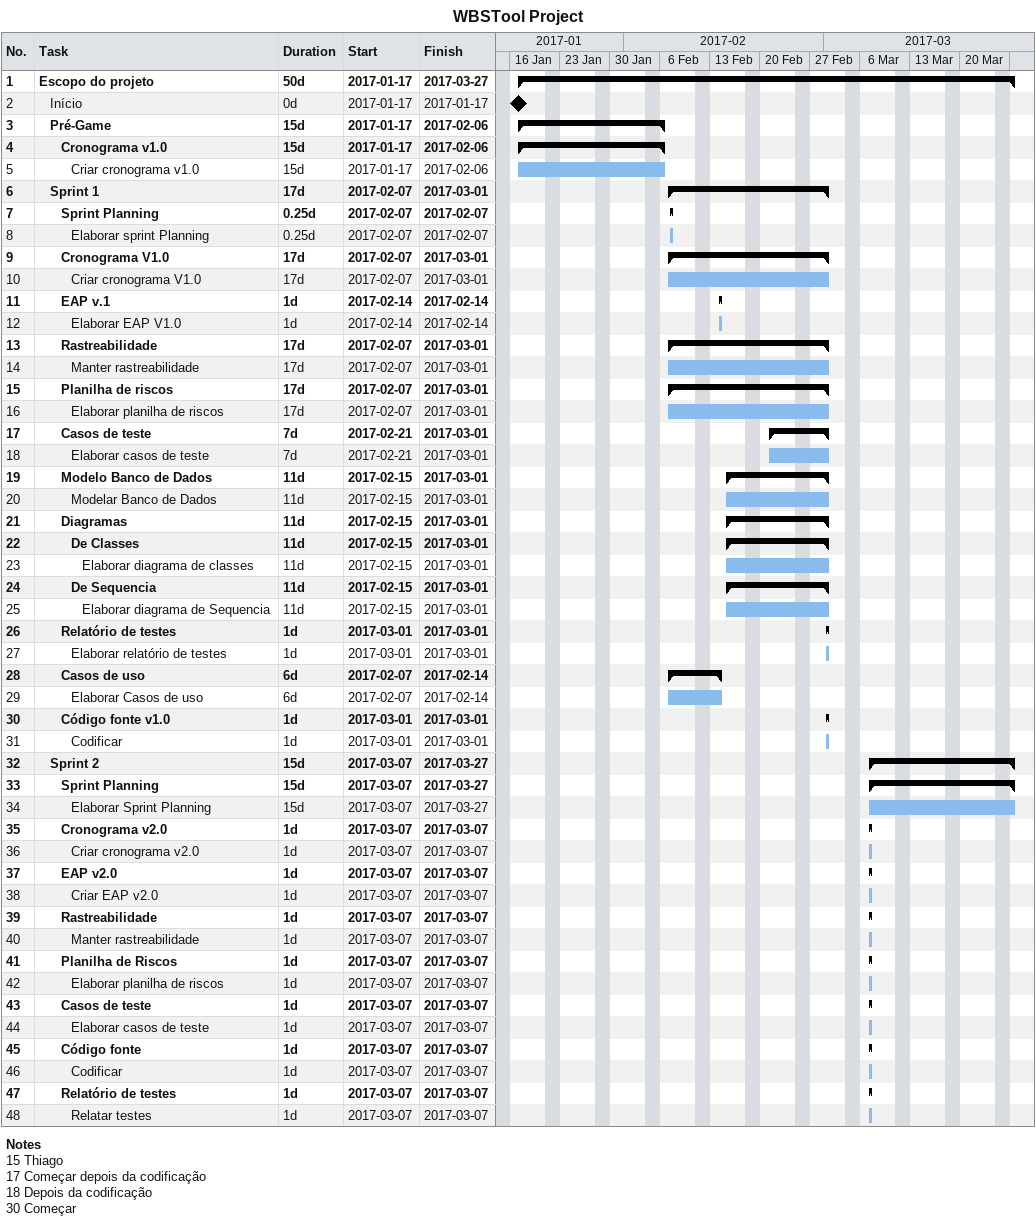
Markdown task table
WBSTool Project

| ID | Level | Task | Duration | Start | Finish |
|---|---|---|---|---|---|
| 1 | 1 | **Escopo do projeto** | 50d | 2017-01-17 | 2017-03-27 |
| 2 | 2 | Início | 0d | 2017-01-17 | 2017-01-17 |
| 3 | 2 | **Pré-Game** | 15d | 2017-01-17 | 2017-02-06 |
| 4 | 3 | **Cronograma v1.0** | 15d | 2017-01-17 | 2017-02-06 |
| 5 | 4 | Criar cronograma v1.0 | 15d | 2017-01-17 | 2017-02-06 |
| 6 | 2 | **Sprint 1** | 17d | 2017-02-07 | 2017-03-01 |
| 7 | 3 | **Sprint Planning** | 0.25d | 2017-02-07 | 2017-02-07 |
| 8 | 4 | Elaborar sprint Planning | 0.25d | 2017-02-07 | 2017-02-07 |
| 9 | 3 | **Cronograma V1.0** | 17d | 2017-02-07 | 2017-03-01 |
| 10 | 4 | Criar cronograma V1.0 | 17d | 2017-02-07 | 2017-03-01 |
| 11 | 3 | **EAP v.1** | 1d | 2017-02-14 | 2017-02-14 |
| 12 | 4 | Elaborar EAP V1.0 | 1d | 2017-02-14 | 2017-02-14 |
| 13 | 3 | **Rastreabilidade** | 17d | 2017-02-07 | 2017-03-01 |
| 14 | 4 | Manter rastreabilidade | 17d | 2017-02-07 | 2017-03-01 |
| 15 | 3 | **Planilha de riscos** | 17d | 2017-02-07 | 2017-03-01 |
| 16 | 4 | Elaborar planilha de riscos | 17d | 2017-02-07 | 2017-03-01 |
| 17 | 3 | **Casos de teste** | 7d | 2017-02-21 | 2017-03-01 |
| 18 | 4 | Elaborar casos de teste | 7d | 2017-02-21 | 2017-03-01 |
| 19 | 3 | **Modelo Banco de Dados** | 11d | 2017-02-15 | 2017-03-01 |
| 20 | 4 | Modelar Banco de Dados | 11d | 2017-02-15 | 2017-03-01 |
| 21 | 3 | **Diagramas** | 11d | 2017-02-15 | 2017-03-01 |
| 22 | 4 | **De Classes** | 11d | 2017-02-15 | 2017-03-01 |
| 23 | 5 | Elaborar diagrama de classes | 11d | 2017-02-15 | 2017-03-01 |
| 24 | 4 | **De Sequencia** | 11d | 2017-02-15 | 2017-03-01 |
| 25 | 5 | Elaborar diagrama de Sequencia | 11d | 2017-02-15 | 2017-03-01 |
| 26 | 3 | **Relatório de testes** | 1d | 2017-03-01 | 2017-03-01 |
| 27 | 4 | Elaborar relatório de testes | 1d | 2017-03-01 | 2017-03-01 |
| 28 | 3 | **Casos de uso** | 6d | 2017-02-07 | 2017-02-14 |
| 29 | 4 | Elaborar Casos de uso | 6d | 2017-02-07 | 2017-02-14 |
| 30 | 3 | **Código fonte v1.0** | 1d | 2017-03-01 | 2017-03-01 |
| 31 | 4 | Codificar | 1d | 2017-03-01 | 2017-03-01 |
| 32 | 2 | **Sprint 2** | 15d | 2017-03-07 | 2017-03-27 |
| 33 | 3 | **Sprint Planning** | 15d | 2017-03-07 | 2017-03-27 |
| 34 | 4 | Elaborar Sprint Planning | 15d | 2017-03-07 | 2017-03-27 |
| 35 | 3 | **Cronograma v2.0** | 1d | 2017-03-07 | 2017-03-07 |
| 36 | 4 | Criar cronograma v2.0 | 1d | 2017-03-07 | 2017-03-07 |
| 37 | 3 | **EAP v2.0** | 1d | 2017-03-07 | 2017-03-07 |
| 38 | 4 | Criar EAP v2.0 | 1d | 2017-03-07 | 2017-03-07 |
| 39 | 3 | **Rastreabilidade** | 1d | 2017-03-07 | 2017-03-07 |
| 40 | 4 | Manter rastreabilidade | 1d | 2017-03-07 | 2017-03-07 |
| 41 | 3 | **Planilha de Riscos** | 1d | 2017-03-07 | 2017-03-07 |
| 42 | 4 | Elaborar planilha de riscos | 1d | 2017-03-07 | 2017-03-07 |
| 43 | 3 | **Casos de teste** | 1d | 2017-03-07 | 2017-03-07 |
| 44 | 4 | Elaborar casos de teste | 1d | 2017-03-07 | 2017-03-07 |
| 45 | 3 | **Código fonte** | 1d | 2017-03-07 | 2017-03-07 |
| 46 | 4 | Codificar | 1d | 2017-03-07 | 2017-03-07 |
| 47 | 3 | **Relatório de testes** | 1d | 2017-03-07 | 2017-03-07 |
| 48 | 4 | Relatar testes | 1d | 2017-03-07 | 2017-03-07 |

Notes
- 15: Thiago
- 17: Começar depois da codificação
- 18: Depois da codificação
- 30: Começar
